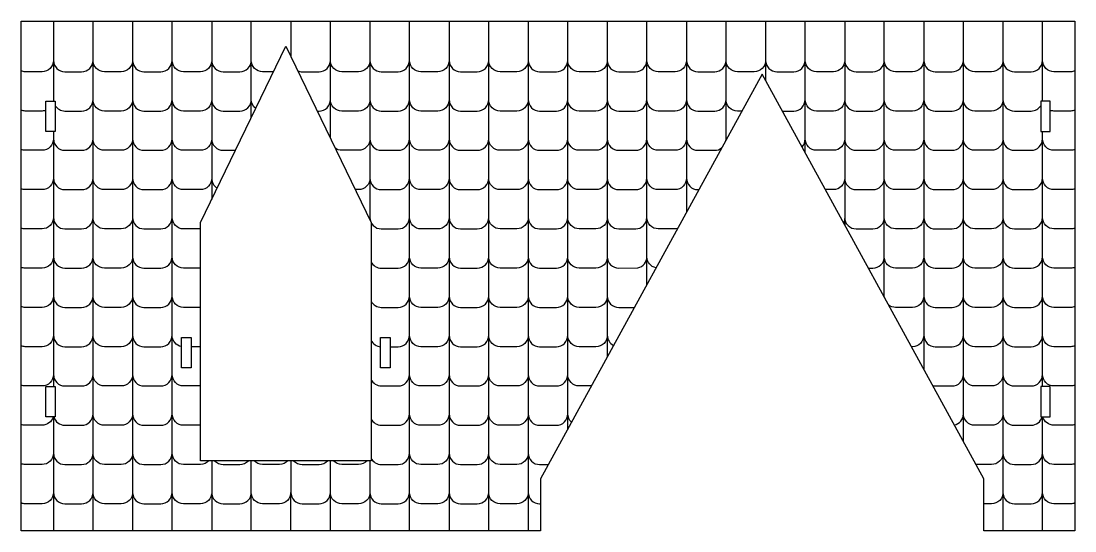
# Model space of a CAD drawing. Extents: x 2.1 to 44.6, y 1.3 to 29.
# Drawn here: x 2.27 to 16.17, y 15.02 to 21.74 of the extents above; entities that cross this region are included whole.
import ezdxf

# ---------------------------------------------------------------- set-up
doc = ezdxf.new("R2010")
doc.units = 0
doc.header["$MEASUREMENT"] = 0
doc.layers.add('LAYER1', color=7, linetype='CONTINUOUS')

msp = doc.modelspace()

# ---------------------------------------------------------------- linework, layer by layer
at = {"layer": 'LAYER1'}
for points in [[(9.119, 15.707), (9.119, 15.022), (2.266, 15.022), (2.266, 21.744), (16.174, 21.744), (16.174, 15.022), (14.974, 15.022), (14.974, 15.707), (12.046, 21.046)], [(6.886, 19.089), (6.886, 15.948), (4.634, 15.948), (4.634, 19.089), (5.76, 21.411)], [(2.591, 20.688), (2.716, 20.688), (2.716, 20.288), (2.591, 20.288)], [(15.724, 20.288), (15.849, 20.288), (15.849, 20.688), (15.724, 20.688)], [(4.384, 17.572), (4.509, 17.572), (4.509, 17.172), (4.384, 17.172)], [(7.011, 17.572), (7.136, 17.572), (7.136, 17.172), (7.011, 17.172)], [(2.591, 16.925), (2.716, 16.925), (2.716, 16.525), (2.591, 16.525)], [(15.724, 16.525), (15.849, 16.525), (15.849, 16.925), (15.724, 16.925)]]:
    msp.add_lwpolyline(points, close=True, dxfattribs=at)
for points in [[(2.693, 21.744), (2.693, 21.226, -0.414214), (2.543, 21.076), (2.321, 21.076, -0.094829), (2.266, 21.086, -0.094829)], [(2.693, 21.744), (2.693, 21.226, 0.414214), (2.843, 21.076), (3.065, 21.076, 0.414214), (3.215, 21.226), (3.215, 21.744)], [(3.737, 21.744), (3.737, 21.226, -0.414214), (3.587, 21.076), (3.365, 21.076, -0.414214), (3.215, 21.226), (3.215, 21.744)], [(3.737, 21.744), (3.737, 21.226, 0.414214), (3.887, 21.076), (4.109, 21.076, 0.414214), (4.259, 21.226), (4.259, 21.744)], [(4.782, 21.744), (4.782, 21.226, -0.414214), (4.632, 21.076), (4.41, 21.076, -0.414214), (4.259, 21.226), (4.259, 21.744)], [(4.782, 21.744), (4.782, 21.226, 0.414214), (4.932, 21.076), (5.154, 21.076, 0.414214), (5.304, 21.226), (5.304, 21.744)], [(5.597, 21.076), (5.454, 21.076, -0.414214), (5.304, 21.226), (5.304, 21.744)], [(5.917, 21.088, 0.102165), (5.976, 21.076), (6.198, 21.076, 0.414214), (6.348, 21.226), (6.348, 21.744)], [(6.87, 21.744), (6.87, 21.226, -0.414214), (6.72, 21.076), (6.498, 21.076, -0.414214), (6.348, 21.226), (6.348, 21.744)], [(6.87, 21.744), (6.87, 21.226, 0.414214), (7.02, 21.076), (7.242, 21.076, 0.414214), (7.392, 21.226), (7.392, 21.744)], [(7.915, 21.744), (7.915, 21.226, -0.414214), (7.764, 21.076), (7.543, 21.076, -0.414214), (7.392, 21.226), (7.392, 21.744)], [(7.915, 21.744), (7.915, 21.226, 0.414214), (8.065, 21.076), (8.287, 21.076, 0.414214), (8.437, 21.226), (8.437, 21.744)], [(8.959, 21.744), (8.959, 21.226, -0.414214), (8.809, 21.076), (8.587, 21.076, -0.414214), (8.437, 21.226), (8.437, 21.744)], [(8.959, 21.744), (8.959, 21.226, 0.414214), (9.109, 21.076), (9.331, 21.076, 0.414214), (9.481, 21.226), (9.481, 21.744)], [(10.003, 21.744), (10.003, 21.226, -0.414214), (9.853, 21.076), (9.631, 21.076, -0.414214), (9.481, 21.226), (9.481, 21.744)], [(10.003, 21.744), (10.003, 21.226, 0.414214), (10.153, 21.076), (10.375, 21.076, 0.414214), (10.525, 21.226), (10.525, 21.744)], [(11.048, 21.744), (11.048, 21.226, -0.414214), (10.897, 21.076), (10.675, 21.076, -0.414214), (10.525, 21.226), (10.525, 21.744)], [(11.048, 21.744), (11.048, 21.226, 0.414214), (11.198, 21.076), (11.42, 21.076, 0.414214), (11.57, 21.226), (11.57, 21.744)], [(12.092, 21.744), (12.092, 21.226, -0.414214), (11.942, 21.076), (11.72, 21.076, -0.414214), (11.57, 21.226), (11.57, 21.744)], [(12.092, 21.744), (12.092, 21.226, 0.414214), (12.242, 21.076), (12.464, 21.076, 0.414214), (12.614, 21.226), (12.614, 21.744)], [(13.136, 21.744), (13.136, 21.226, -0.414214), (12.986, 21.076), (12.764, 21.076, -0.414214), (12.614, 21.226), (12.614, 21.744)], [(13.136, 21.744), (13.136, 21.226, 0.414214), (13.286, 21.076), (13.508, 21.076, 0.414214), (13.658, 21.226), (13.658, 21.744)], [(14.18, 21.744), (14.18, 21.226, -0.414214), (14.03, 21.076), (13.808, 21.076, -0.414214), (13.658, 21.226), (13.658, 21.744)], [(14.18, 21.744), (14.18, 21.226, 0.414214), (14.331, 21.076), (14.553, 21.076, 0.414214), (14.703, 21.226), (14.703, 21.744)], [(15.225, 21.744), (15.225, 21.226, -0.414214), (15.075, 21.076), (14.853, 21.076, -0.414214), (14.703, 21.226), (14.703, 21.744)], [(15.225, 21.744), (15.225, 21.226, 0.414214), (15.375, 21.076), (15.597, 21.076, 0.414214), (15.747, 21.226), (15.747, 21.744)], [(16.174, 21.086, -0.094829), (16.119, 21.076), (15.897, 21.076, -0.414214), (15.747, 21.226), (15.747, 21.744)], [(2.693, 21.226), (2.693, 20.708, -0.033199), (2.692, 20.688, -0.033199)], [(2.693, 21.226), (2.693, 20.708, 0.033199), (2.694, 20.688, 0.033199)], [(2.716, 20.628, 0.258622), (2.843, 20.558), (3.065, 20.558, 0.414214), (3.215, 20.708), (3.215, 21.226)], [(3.737, 21.226), (3.737, 20.708, -0.414214), (3.587, 20.558), (3.365, 20.558, -0.414214), (3.215, 20.708), (3.215, 21.226)], [(3.737, 21.226), (3.737, 20.708, 0.414214), (3.887, 20.558), (4.109, 20.558, 0.414214), (4.259, 20.708), (4.259, 21.226)], [(4.782, 21.226), (4.782, 20.708, -0.414214), (4.632, 20.558), (4.41, 20.558, -0.414214), (4.259, 20.708), (4.259, 21.226)], [(4.782, 21.226), (4.782, 20.708, 0.414214), (4.932, 20.558), (5.154, 20.558, 0.414214), (5.304, 20.708), (5.304, 21.226)], [(5.362, 20.59, -0.231147), (5.304, 20.708), (5.304, 21.226)], [(6.174, 20.558), (6.198, 20.558, 0.414214), (6.348, 20.708), (6.348, 21.226)], [(6.87, 21.226), (6.87, 20.708, -0.414214), (6.72, 20.558), (6.498, 20.558, -0.414214), (6.348, 20.708), (6.348, 21.226)], [(6.87, 21.226), (6.87, 20.708, 0.414214), (7.02, 20.558), (7.242, 20.558, 0.414214), (7.392, 20.708), (7.392, 21.226)], [(7.915, 21.226), (7.915, 20.708, -0.414214), (7.764, 20.558), (7.543, 20.558, -0.414214), (7.392, 20.708), (7.392, 21.226)], [(7.915, 21.226), (7.915, 20.708, 0.414214), (8.065, 20.558), (8.287, 20.558, 0.414214), (8.437, 20.708), (8.437, 21.226)], [(8.959, 21.226), (8.959, 20.708, -0.414214), (8.809, 20.558), (8.587, 20.558, -0.414214), (8.437, 20.708), (8.437, 21.226)], [(8.959, 21.226), (8.959, 20.708, 0.414214), (9.109, 20.558), (9.331, 20.558, 0.414214), (9.481, 20.708), (9.481, 21.226)], [(10.003, 21.226), (10.003, 20.708, -0.414214), (9.853, 20.558), (9.631, 20.558, -0.414214), (9.481, 20.708), (9.481, 21.226)], [(10.003, 21.226), (10.003, 20.708, 0.414214), (10.153, 20.558), (10.375, 20.558, 0.414214), (10.525, 20.708), (10.525, 21.226)], [(11.048, 21.226), (11.048, 20.708, -0.414214), (10.897, 20.558), (10.675, 20.558, -0.414214), (10.525, 20.708), (10.525, 21.226)], [(11.048, 21.226), (11.048, 20.708, 0.414214), (11.198, 20.558), (11.42, 20.558, 0.414214), (11.57, 20.708), (11.57, 21.226)], [(11.779, 20.558), (11.72, 20.558, -0.414214), (11.57, 20.708), (11.57, 21.226)], [(12.314, 20.558), (12.464, 20.558, 0.414214), (12.614, 20.708), (12.614, 21.226)], [(13.136, 21.226), (13.136, 20.708, -0.414214), (12.986, 20.558), (12.764, 20.558, -0.414214), (12.614, 20.708), (12.614, 21.226)], [(13.136, 21.226), (13.136, 20.708, 0.414214), (13.286, 20.558), (13.508, 20.558, 0.414214), (13.658, 20.708), (13.658, 21.226)], [(14.18, 21.226), (14.18, 20.708, -0.414214), (14.03, 20.558), (13.808, 20.558, -0.414214), (13.658, 20.708), (13.658, 21.226)], [(14.18, 21.226), (14.18, 20.708, 0.414214), (14.331, 20.558), (14.553, 20.558, 0.414214), (14.703, 20.708), (14.703, 21.226)], [(15.225, 21.226), (15.225, 20.708, -0.414214), (15.075, 20.558), (14.853, 20.558, -0.414214), (14.703, 20.708), (14.703, 21.226)], [(15.225, 21.226), (15.225, 20.708, 0.414214), (15.375, 20.558), (15.597, 20.558, 0.258622), (15.724, 20.628, 0.258622)], [(15.746, 20.688, 0.033199), (15.747, 20.708), (15.747, 21.226)], [(15.748, 20.688, -0.033199), (15.747, 20.708), (15.747, 21.226)], [(2.693, 20.288), (2.693, 20.19, 0.414214), (2.843, 20.04), (3.065, 20.04, 0.414214), (3.215, 20.19), (3.215, 20.708)], [(3.737, 20.708), (3.737, 20.19, -0.414214), (3.587, 20.04), (3.365, 20.04, -0.414214), (3.215, 20.19), (3.215, 20.708)], [(3.737, 20.708), (3.737, 20.19, 0.414214), (3.887, 20.04), (4.109, 20.04, 0.414214), (4.259, 20.19), (4.259, 20.708)], [(4.782, 20.708), (4.782, 20.19, -0.414214), (4.632, 20.04), (4.41, 20.04, -0.414214), (4.259, 20.19), (4.259, 20.708)], [(4.782, 20.708), (4.782, 20.19, 0.414214), (4.932, 20.04), (5.095, 20.04)], [(6.87, 20.708), (6.87, 20.19, -0.414214), (6.72, 20.04), (6.498, 20.04, -0.155658), (6.411, 20.068, -0.155658)], [(6.87, 20.708), (6.87, 20.19, 0.414214), (7.02, 20.04), (7.242, 20.04, 0.414214), (7.392, 20.19), (7.392, 20.708)], [(7.915, 20.708), (7.915, 20.19, -0.414214), (7.764, 20.04), (7.543, 20.04, -0.414214), (7.392, 20.19), (7.392, 20.708)], [(7.915, 20.708), (7.915, 20.19, 0.414214), (8.065, 20.04), (8.287, 20.04, 0.414214), (8.437, 20.19), (8.437, 20.708)], [(8.959, 20.708), (8.959, 20.19, -0.414214), (8.809, 20.04), (8.587, 20.04, -0.414214), (8.437, 20.19), (8.437, 20.708)], [(8.959, 20.708), (8.959, 20.19, 0.414214), (9.109, 20.04), (9.331, 20.04, 0.414214), (9.481, 20.19), (9.481, 20.708)], [(10.003, 20.708), (10.003, 20.19, -0.414214), (9.853, 20.04), (9.631, 20.04, -0.414214), (9.481, 20.19), (9.481, 20.708)], [(10.003, 20.708), (10.003, 20.19, 0.414214), (10.153, 20.04), (10.375, 20.04, 0.414214), (10.525, 20.19), (10.525, 20.708)], [(11.048, 20.708), (11.048, 20.19, -0.414214), (10.897, 20.04), (10.675, 20.04, -0.414214), (10.525, 20.19), (10.525, 20.708)], [(11.048, 20.708), (11.048, 20.19, 0.414214), (11.198, 20.04), (11.42, 20.04, 0.168086), (11.512, 20.072, 0.168086)], [(11.569, 20.175, 0.024562), (11.57, 20.19), (11.57, 20.708)], [(11.57, 20.178, -0.020773), (11.57, 20.19), (11.57, 20.708)], [(12.573, 20.087, 0.192515), (12.614, 20.19), (12.614, 20.708)], [(13.136, 20.708), (13.136, 20.19, -0.414214), (12.986, 20.04), (12.764, 20.04, -0.414214), (12.614, 20.19), (12.614, 20.708)], [(13.136, 20.708), (13.136, 20.19, 0.414214), (13.286, 20.04), (13.508, 20.04, 0.414214), (13.658, 20.19), (13.658, 20.708)], [(14.18, 20.708), (14.18, 20.19, -0.414214), (14.03, 20.04), (13.808, 20.04, -0.414214), (13.658, 20.19), (13.658, 20.708)], [(14.18, 20.708), (14.18, 20.19, 0.414214), (14.331, 20.04), (14.553, 20.04, 0.414214), (14.703, 20.19), (14.703, 20.708)], [(15.225, 20.708), (15.225, 20.19, -0.414214), (15.075, 20.04), (14.853, 20.04, -0.414214), (14.703, 20.19), (14.703, 20.708)], [(15.225, 20.708), (15.225, 20.19, 0.414214), (15.375, 20.04), (15.597, 20.04, 0.414214), (15.747, 20.19), (15.747, 20.288)], [(2.591, 20.566, -0.081244), (2.543, 20.558), (2.321, 20.558, -0.094829), (2.266, 20.568)], [(16.174, 20.568, -0.094829), (16.119, 20.558), (15.897, 20.558, -0.081244), (15.849, 20.566, -0.081244)], [(2.693, 20.288), (2.693, 20.19, -0.414214), (2.543, 20.04), (2.321, 20.04, -0.094829), (2.266, 20.051)], [(2.693, 20.19), (2.693, 19.672, -0.414214), (2.543, 19.522), (2.321, 19.522, -0.094829), (2.266, 19.533, -0.094829)], [(2.693, 20.19), (2.693, 19.672, 0.414214), (2.843, 19.522), (3.065, 19.522, 0.414214), (3.215, 19.672), (3.215, 20.19)], [(3.737, 20.19), (3.737, 19.672, -0.414214), (3.587, 19.522), (3.365, 19.522, -0.414214), (3.215, 19.672), (3.215, 20.19)], [(3.737, 20.19), (3.737, 19.672, 0.414214), (3.887, 19.522), (4.109, 19.522, 0.414214), (4.259, 19.672), (4.259, 20.19)], [(4.782, 20.19), (4.782, 19.672, -0.414214), (4.632, 19.522), (4.41, 19.522, -0.414214), (4.259, 19.672), (4.259, 20.19)], [(4.782, 20.19), (4.782, 19.672, 0.263305), (4.854, 19.544, 0.263305)], [(6.87, 20.19), (6.87, 19.672, -0.414214), (6.72, 19.522), (6.676, 19.522)], [(6.87, 20.19), (6.87, 19.672, 0.414214), (7.02, 19.522), (7.242, 19.522, 0.414214), (7.392, 19.672), (7.392, 20.19)], [(7.915, 20.19), (7.915, 19.672, -0.414214), (7.764, 19.522), (7.543, 19.522, -0.414214), (7.392, 19.672), (7.392, 20.19)], [(7.915, 20.19), (7.915, 19.672, 0.414214), (8.065, 19.522), (8.287, 19.522, 0.414214), (8.437, 19.672), (8.437, 20.19)], [(8.959, 20.19), (8.959, 19.672, -0.414214), (8.809, 19.522), (8.587, 19.522, -0.414214), (8.437, 19.672), (8.437, 20.19)], [(8.959, 20.19), (8.959, 19.672, 0.414214), (9.109, 19.522), (9.331, 19.522, 0.414214), (9.481, 19.672), (9.481, 20.19)], [(10.003, 20.19), (10.003, 19.672, -0.414214), (9.853, 19.522), (9.631, 19.522, -0.414214), (9.481, 19.672), (9.481, 20.19)], [(10.003, 20.19), (10.003, 19.672, 0.414214), (10.153, 19.522), (10.375, 19.522, 0.414214), (10.525, 19.672), (10.525, 20.19)], [(11.048, 20.19), (11.048, 19.672, -0.414214), (10.897, 19.522), (10.675, 19.522, -0.414214), (10.525, 19.672), (10.525, 20.19)], [(11.048, 20.19), (11.048, 19.672, 0.414214), (11.198, 19.522), (11.211, 19.522)], [(13.136, 20.19), (13.136, 19.672, -0.414214), (12.986, 19.522), (12.882, 19.522)], [(13.136, 20.19), (13.136, 19.672, 0.414214), (13.286, 19.522), (13.508, 19.522, 0.414214), (13.658, 19.672), (13.658, 20.19)], [(14.18, 20.19), (14.18, 19.672, -0.414214), (14.03, 19.522), (13.808, 19.522, -0.414214), (13.658, 19.672), (13.658, 20.19)], [(14.18, 20.19), (14.18, 19.672, 0.414214), (14.331, 19.522), (14.553, 19.522, 0.414214), (14.703, 19.672), (14.703, 20.19)], [(15.225, 20.19), (15.225, 19.672, -0.414214), (15.075, 19.522), (14.853, 19.522, -0.414214), (14.703, 19.672), (14.703, 20.19)], [(15.225, 20.19), (15.225, 19.672, 0.414214), (15.375, 19.522), (15.597, 19.522, 0.414214), (15.747, 19.672), (15.747, 20.19)], [(16.174, 20.051, -0.094829), (16.119, 20.04), (15.897, 20.04, -0.414214), (15.747, 20.19), (15.747, 20.288)], [(16.174, 19.533, -0.094829), (16.119, 19.522), (15.897, 19.522, -0.414214), (15.747, 19.672), (15.747, 20.19)], [(2.693, 19.672), (2.693, 19.154, -0.414214), (2.543, 19.004), (2.321, 19.004, -0.094829), (2.266, 19.015, -0.094829)], [(2.693, 19.672), (2.693, 19.154, 0.414214), (2.843, 19.004), (3.065, 19.004, 0.414214), (3.215, 19.154), (3.215, 19.672)], [(3.737, 19.672), (3.737, 19.154, -0.414214), (3.587, 19.004), (3.365, 19.004, -0.414214), (3.215, 19.154), (3.215, 19.672)], [(3.737, 19.672), (3.737, 19.154, 0.414214), (3.887, 19.004), (4.109, 19.004, 0.414214), (4.259, 19.154), (4.259, 19.672)], [(4.634, 19.004, -0.004449), (4.632, 19.004), (4.41, 19.004, -0.414214), (4.259, 19.154), (4.259, 19.672)], [(6.87, 19.672), (6.87, 19.154, -0.046774), (6.868, 19.127, -0.046774)], [(6.87, 19.672), (6.87, 19.154, 0.414214), (7.02, 19.004), (7.242, 19.004, 0.414214), (7.392, 19.154), (7.392, 19.672)], [(7.915, 19.672), (7.915, 19.154, -0.414214), (7.764, 19.004), (7.543, 19.004, -0.414214), (7.392, 19.154), (7.392, 19.672)], [(7.915, 19.672), (7.915, 19.154, 0.414214), (8.065, 19.004), (8.287, 19.004, 0.414214), (8.437, 19.154), (8.437, 19.672)], [(8.959, 19.672), (8.959, 19.154, -0.414214), (8.809, 19.004), (8.587, 19.004, -0.414214), (8.437, 19.154), (8.437, 19.672)], [(8.959, 19.672), (8.959, 19.154, 0.414214), (9.109, 19.004), (9.331, 19.004, 0.414214), (9.481, 19.154), (9.481, 19.672)], [(10.003, 19.672), (10.003, 19.154, -0.414214), (9.853, 19.004), (9.631, 19.004, -0.414214), (9.481, 19.154), (9.481, 19.672)], [(10.003, 19.672), (10.003, 19.154, 0.414214), (10.153, 19.004), (10.375, 19.004, 0.004442), (10.378, 19.004, 0.004442)], [(10.375, 19.004, 0.414214), (10.525, 19.154), (10.525, 19.672)], [(10.929, 19.008, -0.052731), (10.897, 19.004), (10.675, 19.004, -0.414214), (10.525, 19.154), (10.525, 19.672)], [(13.136, 19.672), (13.136, 19.154, -0.11622), (13.12, 19.087, -0.11622)], [(13.136, 19.672), (13.136, 19.154, 0.414214), (13.286, 19.004), (13.508, 19.004)], [(13.508, 19.004, 0.414214), (13.658, 19.154), (13.658, 19.672)], [(14.18, 19.672), (14.18, 19.154, -0.414214), (14.03, 19.004), (13.808, 19.004, -0.414214), (13.658, 19.154), (13.658, 19.672)], [(14.18, 19.672), (14.18, 19.154, 0.414214), (14.331, 19.004), (14.553, 19.004, 0.414214), (14.703, 19.154), (14.703, 19.672)], [(15.225, 19.672), (15.225, 19.154, -0.414214), (15.075, 19.004), (14.853, 19.004, -0.414214), (14.703, 19.154), (14.703, 19.672)], [(15.225, 19.672), (15.225, 19.154, 0.414214), (15.375, 19.004), (15.597, 19.004, 0.414214), (15.747, 19.154), (15.747, 19.672)], [(16.174, 19.015, -0.094829), (16.119, 19.004), (15.897, 19.004, -0.414214), (15.747, 19.154), (15.747, 19.672)], [(2.693, 19.154), (2.693, 18.637, -0.414214), (2.543, 18.486), (2.321, 18.486, -0.094829), (2.266, 18.497, -0.094829)], [(2.693, 19.154), (2.693, 18.637, 0.414214), (2.843, 18.486), (3.065, 18.486, 0.414214), (3.215, 18.637), (3.215, 19.154)], [(3.737, 19.154), (3.737, 18.637, -0.414214), (3.587, 18.486), (3.365, 18.486, -0.414214), (3.215, 18.637), (3.215, 19.154)], [(3.737, 19.154), (3.737, 18.637, 0.414214), (3.887, 18.486), (4.109, 18.486, 0.414214), (4.259, 18.637), (4.259, 19.154)], [(4.634, 18.486, -0.004449), (4.632, 18.486), (4.41, 18.486, -0.414214), (4.259, 18.637), (4.259, 19.154)], [(6.886, 18.57, 0.285946), (7.02, 18.486), (7.242, 18.486, 0.414214), (7.392, 18.637), (7.392, 19.154)], [(7.915, 19.154), (7.915, 18.637, -0.414214), (7.764, 18.486), (7.543, 18.486, -0.414214), (7.392, 18.637), (7.392, 19.154)], [(7.915, 19.154), (7.915, 18.637, 0.414214), (8.065, 18.486), (8.287, 18.486, 0.414214), (8.437, 18.637), (8.437, 19.154)], [(8.959, 19.154), (8.959, 18.637, -0.414214), (8.809, 18.486), (8.587, 18.486, -0.414214), (8.437, 18.637), (8.437, 19.154)], [(8.959, 19.154), (8.959, 18.637, 0.414214), (9.109, 18.486), (9.331, 18.486, 0.414214), (9.481, 18.637), (9.481, 19.154)], [(10.003, 19.154), (10.003, 18.637, -0.414214), (9.853, 18.486), (9.631, 18.486, -0.414214), (9.481, 18.637), (9.481, 19.154)], [(10.003, 19.154), (10.003, 18.637, 0.414214), (10.153, 18.486), (10.406, 18.49)], [(14.18, 19.154), (14.18, 18.637, -0.414214), (14.03, 18.486), (13.808, 18.486, -0.414214), (13.658, 18.637, -0.037115)], [(13.658, 18.107, 0.019695), (13.658, 18.119), (13.658, 19.154)], [(14.18, 19.154), (14.18, 18.637, 0.414214), (14.331, 18.486), (14.553, 18.486, 0.414214), (14.703, 18.637), (14.703, 19.154)], [(15.225, 19.154), (15.225, 18.637, -0.414214), (15.075, 18.486), (14.853, 18.486, -0.414214), (14.703, 18.637), (14.703, 19.154)], [(15.225, 19.154), (15.225, 18.637, 0.414214), (15.375, 18.486), (15.597, 18.486, 0.414214), (15.747, 18.637), (15.747, 19.154)], [(16.174, 18.497, -0.094829), (16.119, 18.486), (15.897, 18.486, -0.414214), (15.747, 18.637), (15.747, 19.154)], [(2.693, 18.637), (2.693, 18.119, -0.414214), (2.543, 17.969), (2.321, 17.969, -0.094829), (2.266, 17.979, -0.094829)], [(2.693, 18.637), (2.693, 18.119, 0.414214), (2.843, 17.969), (3.065, 17.969, 0.414214), (3.215, 18.119), (3.215, 18.637)], [(3.737, 18.637), (3.737, 18.119, -0.414214), (3.587, 17.969), (3.365, 17.969, -0.414214), (3.215, 18.119), (3.215, 18.637)], [(3.737, 18.637), (3.737, 18.119, 0.414214), (3.887, 17.969), (4.109, 17.969, 0.414214), (4.259, 18.119), (4.259, 18.637)], [(4.634, 17.969, -0.004449), (4.632, 17.969), (4.41, 17.969, -0.414214), (4.259, 18.119), (4.259, 18.637)], [(6.886, 18.053, 0.285946), (7.02, 17.969), (7.242, 17.969, 0.414214), (7.392, 18.119), (7.392, 18.637)], [(7.915, 18.637), (7.915, 18.119, -0.414214), (7.764, 17.969), (7.543, 17.969, -0.414214), (7.392, 18.119), (7.392, 18.637)], [(7.915, 18.637), (7.915, 18.119, 0.414214), (8.065, 17.969), (8.287, 17.969, 0.414214), (8.437, 18.119), (8.437, 18.637)], [(8.959, 18.637), (8.959, 18.119, -0.414214), (8.809, 17.969), (8.587, 17.969, -0.414214), (8.437, 18.119), (8.437, 18.637)], [(8.959, 18.637), (8.959, 18.119, 0.414214), (9.109, 17.969), (9.331, 17.969, 0.414214), (9.481, 18.119), (9.481, 18.637)], [(10.003, 18.637), (10.003, 18.119, -0.414214), (9.853, 17.969), (9.631, 17.969, -0.414214), (9.481, 18.119), (9.481, 18.637)], [(10.003, 18.637), (10.003, 18.119, 0.414214), (10.153, 17.969), (10.359, 17.969)], [(10.406, 18.49, 0.355278), (10.525, 18.637, 0.253426)], [(10.645, 18.49, -0.355278), (10.525, 18.637, -0.253426)], [(13.45, 18.486), (13.508, 18.486, 0.414214), (13.658, 18.637, 0.147803)], [(14.18, 18.637), (14.18, 18.119, -0.414214), (14.03, 17.969), (13.808, 17.969, -0.166543), (13.716, 18, -0.166543)], [(14.18, 18.637), (14.18, 18.119, 0.414214), (14.331, 17.969), (14.553, 17.969, 0.414214), (14.703, 18.119), (14.703, 18.637)], [(15.225, 18.637), (15.225, 18.119, -0.414214), (15.075, 17.969), (14.853, 17.969, -0.414214), (14.703, 18.119), (14.703, 18.637)], [(15.225, 18.637), (15.225, 18.119, 0.414214), (15.375, 17.969), (15.597, 17.969, 0.414214), (15.747, 18.119), (15.747, 18.637)], [(16.174, 17.979, -0.094829), (16.119, 17.969), (15.897, 17.969, -0.414214), (15.747, 18.119), (15.747, 18.637)], [(13.659, 18.105, -0.023061), (13.658, 18.119), (13.658, 18.41)], [(2.693, 18.119), (2.693, 17.601, -0.414214), (2.543, 17.451), (2.321, 17.451, -0.094829), (2.266, 17.461, -0.094829)], [(2.693, 18.119), (2.693, 17.601, 0.414214), (2.843, 17.451), (3.065, 17.451, 0.414214), (3.215, 17.601), (3.215, 18.119)], [(3.737, 18.119), (3.737, 17.601, -0.414214), (3.587, 17.451), (3.365, 17.451, -0.414214), (3.215, 17.601), (3.215, 18.119)], [(3.737, 18.119), (3.737, 17.601, 0.414214), (3.887, 17.451), (4.109, 17.451, 0.414214), (4.259, 17.601), (4.259, 18.119)], [(4.384, 17.453, -0.365004), (4.259, 17.601), (4.259, 18.119)], [(7.136, 17.451), (7.242, 17.451, 0.414214), (7.392, 17.601), (7.392, 18.119)], [(7.915, 18.119), (7.915, 17.601, -0.414214), (7.764, 17.451), (7.543, 17.451, -0.414214), (7.392, 17.601), (7.392, 18.119)], [(7.915, 18.119), (7.915, 17.601, 0.414214), (8.065, 17.451), (8.287, 17.451, 0.414214), (8.437, 17.601), (8.437, 18.119)], [(8.959, 18.119), (8.959, 17.601, -0.414214), (8.809, 17.451), (8.587, 17.451, -0.414214), (8.437, 17.601), (8.437, 18.119)], [(8.959, 18.119), (8.959, 17.601, 0.414214), (9.109, 17.451), (9.331, 17.451, 0.414214), (9.481, 17.601), (9.481, 18.119)], [(10.003, 18.119), (10.003, 17.601, -0.414214), (9.853, 17.451), (9.631, 17.451, -0.414214), (9.481, 17.601), (9.481, 18.119)], [(10.003, 18.119), (10.003, 17.601, 0.280761), (10.085, 17.467, 0.280761)], [(14.18, 18.119), (14.18, 17.601, -0.414214), (14.03, 17.451), (14.018, 17.451)], [(14.18, 18.119), (14.18, 17.601, 0.414214), (14.331, 17.451), (14.553, 17.451, 0.414214), (14.703, 17.601), (14.703, 18.119)], [(15.225, 18.119), (15.225, 17.601, -0.414214), (15.075, 17.451), (14.853, 17.451, -0.414214), (14.703, 17.601), (14.703, 18.119)], [(15.225, 18.119), (15.225, 17.601, 0.414214), (15.375, 17.451), (15.597, 17.451, 0.414214), (15.747, 17.601), (15.747, 18.119)], [(16.174, 17.461, -0.094829), (16.119, 17.451), (15.897, 17.451, -0.414214), (15.747, 17.601), (15.747, 18.119)], [(2.693, 17.601), (2.693, 17.083, -0.414214), (2.543, 16.933), (2.321, 16.933, -0.094829), (2.266, 16.944, -0.094829)], [(2.693, 17.601), (2.693, 17.083, 0.414214), (2.843, 16.933), (3.065, 16.933, 0.414214), (3.215, 17.083), (3.215, 17.601)], [(3.737, 17.601), (3.737, 17.083, -0.414214), (3.587, 16.933), (3.365, 16.933, -0.414214), (3.215, 17.083), (3.215, 17.601)], [(3.737, 17.601), (3.737, 17.083, 0.414214), (3.887, 16.933), (4.109, 16.933, 0.414214), (4.259, 17.083), (4.259, 17.601)], [(4.634, 16.933, -0.004449), (4.632, 16.933), (4.41, 16.933, -0.414214), (4.259, 17.083), (4.259, 17.601)], [(6.886, 17.017, 0.285946), (7.02, 16.933), (7.242, 16.933, 0.414214), (7.392, 17.083), (7.392, 17.601)], [(6.886, 17.535, 0.26866), (7.011, 17.451)], [(7.915, 17.601), (7.915, 17.083, -0.414214), (7.764, 16.933), (7.543, 16.933, -0.414214), (7.392, 17.083), (7.392, 17.601)], [(7.915, 17.601), (7.915, 17.083, 0.414214), (8.065, 16.933), (8.287, 16.933, 0.414214), (8.437, 17.083), (8.437, 17.601)], [(8.959, 17.601), (8.959, 17.083, -0.414214), (8.809, 16.933), (8.587, 16.933, -0.414214), (8.437, 17.083), (8.437, 17.601)], [(8.959, 17.601), (8.959, 17.083, 0.414214), (9.109, 16.933), (9.331, 16.933, 0.414214), (9.481, 17.083), (9.481, 17.601)], [(9.792, 16.933), (9.631, 16.933, -0.414214), (9.481, 17.083), (9.481, 17.601)], [(14.3, 16.936, 0.051947), (14.331, 16.933), (14.553, 16.933, 0.414214), (14.703, 17.083), (14.703, 17.601)], [(15.225, 17.601), (15.225, 17.083, -0.414214), (15.075, 16.933), (14.853, 16.933, -0.414214), (14.703, 17.083), (14.703, 17.601)], [(15.225, 17.601), (15.225, 17.083, 0.414214), (15.375, 16.933), (15.597, 16.933, 0.414214), (15.747, 17.083), (15.747, 17.601)], [(16.174, 16.944, -0.094829), (16.119, 16.933), (15.897, 16.933, -0.414214), (15.747, 17.083), (15.747, 17.601)], [(4.634, 17.451, -0.004449), (4.632, 17.451), (4.509, 17.451)], [(2.698, 16.525, 0.336889), (2.843, 16.415), (3.065, 16.415, 0.414214), (3.215, 16.565), (3.215, 17.083)], [(3.737, 17.083), (3.737, 16.565, -0.414214), (3.587, 16.415), (3.365, 16.415, -0.414214), (3.215, 16.565), (3.215, 17.083)], [(3.737, 17.083), (3.737, 16.565, 0.414214), (3.887, 16.415), (4.109, 16.415, 0.414214), (4.259, 16.565), (4.259, 17.083)], [(4.634, 16.415, -0.004449), (4.632, 16.415), (4.41, 16.415, -0.414214), (4.259, 16.565), (4.259, 17.083)], [(6.886, 16.499, 0.285946), (7.02, 16.415), (7.242, 16.415, 0.414214), (7.392, 16.565), (7.392, 17.083)], [(7.915, 17.083), (7.915, 16.565, -0.414214), (7.764, 16.415), (7.543, 16.415, -0.414214), (7.392, 16.565), (7.392, 17.083)], [(7.915, 17.083), (7.915, 16.565, 0.414214), (8.065, 16.415), (8.287, 16.415, 0.414214), (8.437, 16.565), (8.437, 17.083)], [(8.959, 17.083), (8.959, 16.565, -0.414214), (8.809, 16.415), (8.587, 16.415, -0.414214), (8.437, 16.565), (8.437, 17.083)], [(8.959, 17.083), (8.959, 16.565, 0.414214), (9.109, 16.415), (9.331, 16.415, 0.414214), (9.481, 16.565), (9.481, 17.083)], [(9.529, 16.455, -0.209526), (9.481, 16.565), (9.481, 17.083)], [(14.583, 16.418, 0.35458), (14.703, 16.565), (14.703, 17.083)], [(15.225, 17.083), (15.225, 16.565, -0.414214), (15.075, 16.415), (14.853, 16.415, -0.414214), (14.703, 16.565), (14.703, 17.083)], [(15.225, 17.083), (15.225, 16.565, 0.414214), (15.375, 16.415), (15.597, 16.415, 0.336889), (15.741, 16.525, 0.336889)], [(2.693, 16.525), (2.693, 16.047, 0.414214), (2.843, 15.897), (3.065, 15.897, 0.414214), (3.215, 16.047), (3.215, 16.565)], [(3.737, 16.565), (3.737, 16.047, -0.414214), (3.587, 15.897), (3.365, 15.897, -0.414214), (3.215, 16.047), (3.215, 16.565)], [(3.737, 16.565), (3.737, 16.047, 0.414214), (3.887, 15.897), (4.109, 15.897, 0.414214), (4.259, 16.047), (4.259, 16.565)], [(4.744, 15.948, -0.215397), (4.632, 15.897), (4.41, 15.897, -0.414214), (4.259, 16.047), (4.259, 16.565)], [(6.886, 15.981, 0.285946), (7.02, 15.897), (7.242, 15.897, 0.414214), (7.392, 16.047), (7.392, 16.565)], [(7.915, 16.565), (7.915, 16.047, -0.414214), (7.764, 15.897), (7.543, 15.897, -0.414214), (7.392, 16.047), (7.392, 16.565)], [(7.915, 16.565), (7.915, 16.047, 0.414214), (8.065, 15.897), (8.287, 15.897, 0.414214), (8.437, 16.047), (8.437, 16.565)], [(8.959, 16.565), (8.959, 16.047, -0.414214), (8.809, 15.897), (8.587, 15.897, -0.414214), (8.437, 16.047), (8.437, 16.565)], [(8.959, 16.565), (8.959, 16.047, 0.414214), (9.109, 15.897), (9.224, 15.897)], [(15.225, 16.565), (15.225, 16.047, -0.414214), (15.075, 15.897), (14.869, 15.897)], [(15.225, 16.565), (15.225, 16.047, 0.414214), (15.375, 15.897), (15.597, 15.897, 0.414214), (15.747, 16.047), (15.747, 16.525)], [(2.693, 16.525), (2.693, 16.047, -0.414214), (2.543, 15.897), (2.321, 15.897, -0.094829), (2.266, 15.908)], [(2.688, 16.525, -0.336889), (2.543, 16.415), (2.321, 16.415, -0.094829), (2.266, 16.426)], [(16.174, 15.908, -0.094829), (16.119, 15.897), (15.897, 15.897, -0.414214), (15.747, 16.047), (15.747, 16.525)], [(16.174, 16.426, -0.094829), (16.119, 16.415), (15.897, 16.415, -0.336889), (15.752, 16.525, -0.336889)], [(2.693, 16.047), (2.693, 15.53, -0.414214), (2.543, 15.379), (2.321, 15.379, -0.094829), (2.266, 15.39, -0.094829)], [(2.693, 16.047), (2.693, 15.53, 0.414214), (2.843, 15.379), (3.065, 15.379, 0.414214), (3.215, 15.53), (3.215, 16.047)], [(3.737, 16.047), (3.737, 15.53, -0.414214), (3.587, 15.379), (3.365, 15.379, -0.414214), (3.215, 15.53), (3.215, 16.047)], [(3.737, 16.047), (3.737, 15.53, 0.414214), (3.887, 15.379), (4.109, 15.379, 0.414214), (4.259, 15.53), (4.259, 16.047)], [(4.782, 15.948), (4.782, 15.53, -0.414214), (4.632, 15.379), (4.41, 15.379, -0.414214), (4.259, 15.53), (4.259, 16.047)], [(6.87, 15.948), (6.87, 15.53, 0.414214), (7.02, 15.379), (7.242, 15.379, 0.414214), (7.392, 15.53), (7.392, 16.047)], [(7.915, 16.047), (7.915, 15.53, -0.414214), (7.764, 15.379), (7.543, 15.379, -0.414214), (7.392, 15.53), (7.392, 16.047)], [(7.915, 16.047), (7.915, 15.53, 0.414214), (8.065, 15.379), (8.287, 15.379, 0.414214), (8.437, 15.53), (8.437, 16.047)], [(8.959, 16.047), (8.959, 15.53, -0.414214), (8.809, 15.379), (8.587, 15.379, -0.414214), (8.437, 15.53), (8.437, 16.047)], [(8.959, 16.047), (8.959, 15.53, 0.414214), (9.109, 15.379), (9.119, 15.379)], [(15.225, 16.047), (15.225, 15.53, -0.414214), (15.075, 15.379), (14.974, 15.379)], [(15.225, 16.047), (15.225, 15.53, 0.414214), (15.375, 15.379), (15.597, 15.379, 0.414214), (15.747, 15.53), (15.747, 16.047)], [(16.174, 15.39, -0.094829), (16.119, 15.379), (15.897, 15.379, -0.414214), (15.747, 15.53), (15.747, 16.047)], [(4.782, 15.948), (4.782, 15.53, 0.414214), (4.932, 15.379), (5.154, 15.379, 0.414214), (5.304, 15.53), (5.304, 15.948)], [(4.819, 15.948, 0.215397), (4.932, 15.897), (5.154, 15.897, 0.215397), (5.266, 15.948)], [(5.826, 15.948), (5.826, 15.53, -0.414214), (5.676, 15.379), (5.454, 15.379, -0.414214), (5.304, 15.53), (5.304, 15.948)], [(5.788, 15.948, -0.215397), (5.676, 15.897), (5.454, 15.897, -0.215397), (5.341, 15.948, -0.215397)], [(5.826, 15.948), (5.826, 15.53, 0.414214), (5.976, 15.379), (6.198, 15.379, 0.414214), (6.348, 15.53), (6.348, 15.948)], [(5.863, 15.948, 0.215397), (5.976, 15.897), (6.198, 15.897, 0.215397), (6.311, 15.948)], [(6.87, 15.948), (6.87, 15.53, -0.414214), (6.72, 15.379), (6.498, 15.379, -0.414214), (6.348, 15.53), (6.348, 15.948)], [(6.833, 15.948, -0.215397), (6.72, 15.897), (6.498, 15.897, -0.215397), (6.386, 15.948)]]:
    msp.add_lwpolyline(points, format="xyb", dxfattribs=at)
for points in [[(5.826, 21.744), (5.826, 21.275)], [(5.826, 21.744), (5.826, 21.275)], [(12.092, 21.226), (12.092, 20.964)], [(12.092, 21.226), (12.092, 20.964)], [(2.693, 20.708), (2.693, 20.688)], [(2.693, 20.708), (2.693, 20.688)], [(5.304, 20.47), (5.304, 20.708)], [(5.304, 20.47), (5.304, 20.708)], [(5.304, 20.47), (5.304, 20.708)], [(6.348, 20.198), (6.348, 20.708)], [(6.348, 20.198), (6.348, 20.708)], [(15.747, 20.688), (15.747, 20.708)], [(15.747, 20.688), (15.747, 20.708)], [(11.57, 20.177), (11.57, 20.19)], [(11.57, 20.177), (11.57, 20.19)], [(12.614, 20.011), (12.614, 20.19)], [(12.614, 20.011), (12.614, 20.19)], [(4.782, 19.672), (4.782, 19.393)], [(11.048, 19.672), (11.048, 19.224)], [(11.048, 19.672), (11.048, 19.224)], [(6.87, 19.154), (6.87, 19.121)], [(6.87, 19.154), (6.87, 19.121)], [(10.525, 19.036), (10.525, 19.154)], [(10.525, 19.036), (10.525, 19.154)], [(10.525, 18.272), (10.525, 19.154)], [(13.136, 19.154), (13.136, 19.059)], [(13.136, 19.154), (13.136, 19.059)], [(10.525, 18.272), (10.525, 18.561)], [(13.658, 18.106), (13.658, 18.119)], [(13.658, 18.106), (13.658, 18.119)], [(10.003, 17.601), (10.003, 17.319)], [(10.003, 17.601), (10.003, 17.319)], [(14.18, 17.601), (14.18, 17.154)], [(14.18, 17.601), (14.18, 17.154)], [(2.693, 17.083), (2.693, 16.925)], [(2.693, 17.083), (2.693, 16.925)], [(15.747, 16.925), (15.747, 17.083)], [(15.747, 16.925), (15.747, 17.083)], [(9.481, 16.367), (9.481, 16.565)], [(9.481, 16.367), (9.481, 16.565)], [(14.703, 16.201), (14.703, 16.565)], [(14.703, 16.201), (14.703, 16.565)], [(2.693, 15.53), (2.693, 15.022)], [(2.693, 15.53), (2.693, 15.022)], [(3.215, 15.022), (3.215, 15.53)], [(3.215, 15.022), (3.215, 15.53)], [(3.737, 15.53), (3.737, 15.022)], [(3.737, 15.53), (3.737, 15.022)], [(4.259, 15.022), (4.259, 15.53)], [(4.259, 15.022), (4.259, 15.53)], [(4.782, 15.53), (4.782, 15.022)], [(4.782, 15.53), (4.782, 15.022)], [(5.304, 15.022), (5.304, 15.53)], [(5.304, 15.022), (5.304, 15.53)], [(5.826, 15.022), (5.826, 15.53)], [(6.348, 15.022), (6.348, 15.53)], [(6.348, 15.022), (6.348, 15.53)], [(6.348, 15.022), (6.348, 15.53)], [(6.348, 15.022), (6.348, 15.53)], [(6.87, 15.53), (6.87, 15.022)], [(6.87, 15.53), (6.87, 15.022)], [(7.392, 15.022), (7.392, 15.53)], [(7.392, 15.022), (7.392, 15.53)], [(7.915, 15.53), (7.915, 15.022)], [(7.915, 15.53), (7.915, 15.022)], [(8.437, 15.022), (8.437, 15.53)], [(8.437, 15.022), (8.437, 15.53)], [(8.959, 15.53), (8.959, 15.022)], [(8.959, 15.53), (8.959, 15.022)], [(15.225, 15.53), (15.225, 15.022)], [(15.225, 15.53), (15.225, 15.022)], [(15.747, 15.022), (15.747, 15.53)], [(15.747, 15.022), (15.747, 15.53)]]:
    msp.add_lwpolyline(points, dxfattribs=at)

doc.saveas('drawing.dxf')
